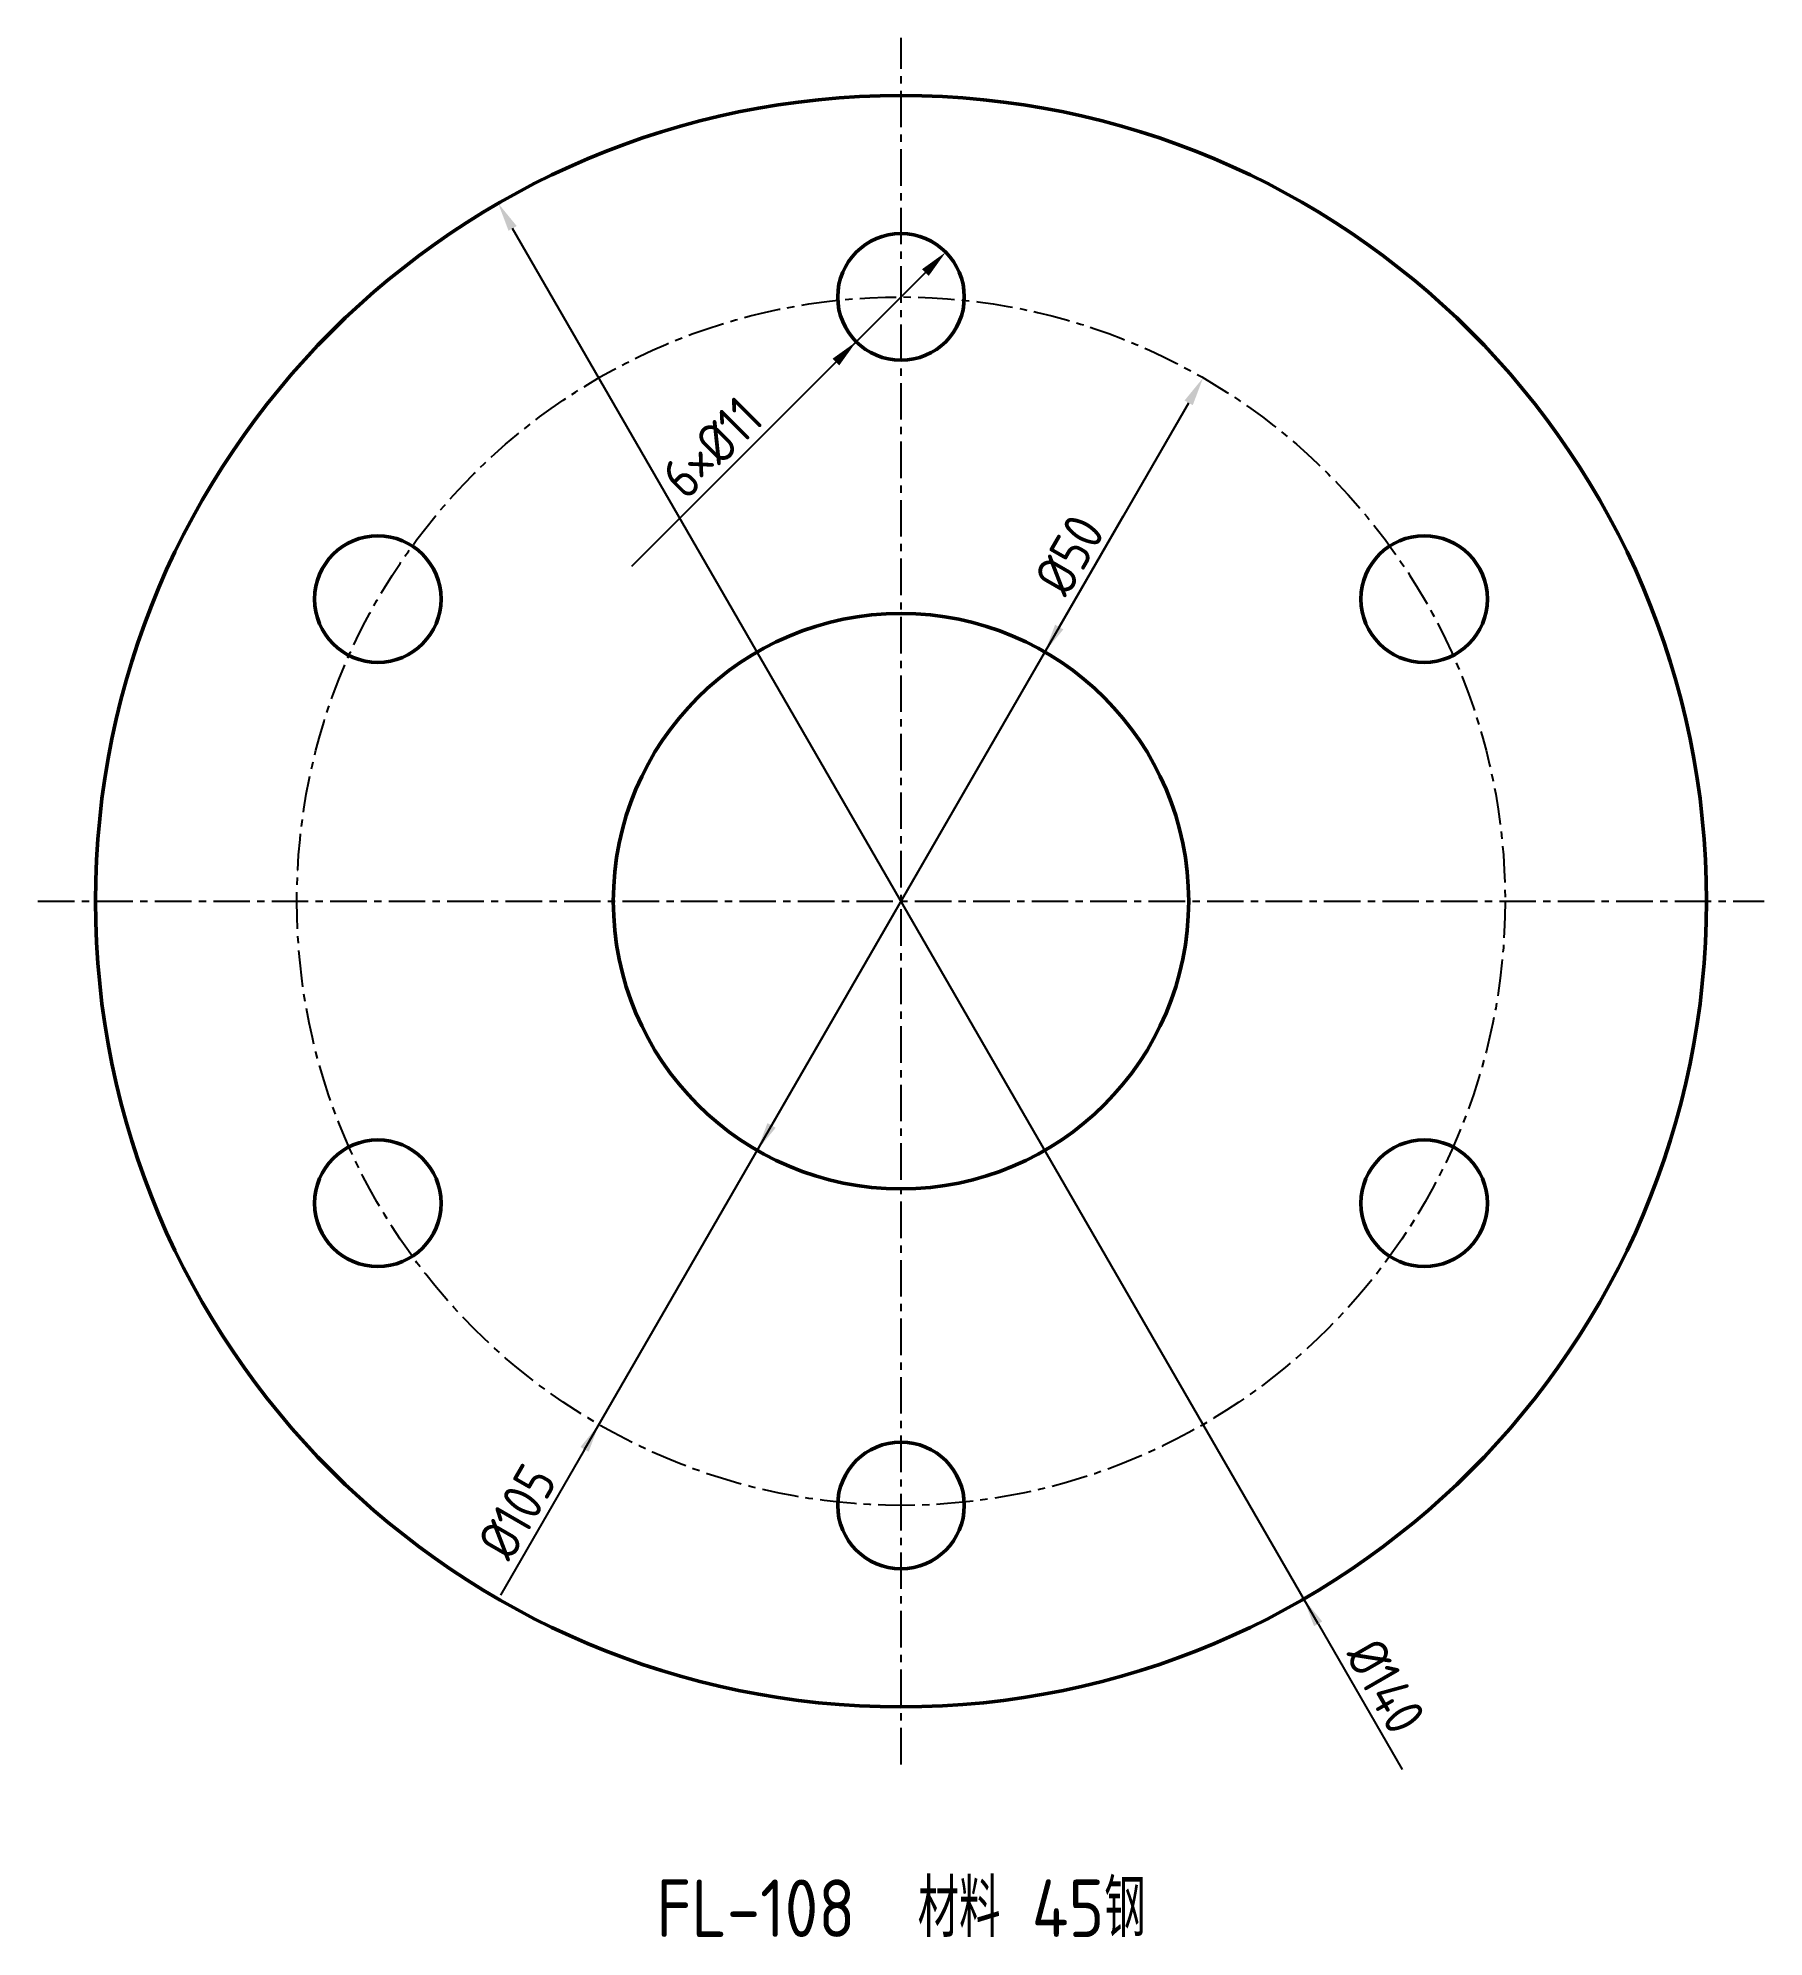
# Model space of a CAD drawing. Header units: millimetres. Extents: x -75 to 75, y -90 to 75.
import ezdxf
from ezdxf.enums import TextEntityAlignment as Align

# ---------------------------------------------------------------- set-up
doc = ezdxf.new("R2010")
doc.units = ezdxf.units.MM
doc.linetypes.add('CENTER', pattern=[5.08, 3.175, -0.635, 0.635, -0.635])
for name, color, linetype, lineweight in [('CENTER', 1, 'CENTER', 25), ('DIM', 3, 'Continuous', 18), ('HOLES', 7, 'Continuous', 50), ('OUTLINE', 7, 'Continuous', 50), ('TEXT', 7, 'Continuous', 25)]:
    doc.layers.add(name, color=color, linetype=linetype, lineweight=lineweight)
doc.styles.add('GB', font='gbenor.shx', dxfattribs={"bigfont": 'gbcbig.shx'})
doc.styles.get("Standard").update_dxf_attribs({"font": 'gbenor.shx', "bigfont": 'gbcbig.shx'})
doc.dimstyles.new('AGENTCAD', dxfattribs={"dimtxt": 3.5, "dimasz": 2.5, "dimexe": 1.25, "dimexo": 0.625, "dimtad": 1, "dimdsep": 46, "dimtxsty": 'Standard', "dimcen": 2.5, "dimazin": 3, "dimtfac": 1, "dimtmove": 0, "dimatfit": 3})

msp = doc.modelspace()

# ---------------------------------------------------------------- linework, layer by layer
at = {"layer": 'CENTER', "linetype": 'CENTER'}
for p, q in [((0, -75), (0, 75)), ((-75, 0), (75, 0))]:
    msp.add_line(p, q, dxfattribs=at)
msp.add_circle((0, 0), 52.5, dxfattribs=at)
at = {"layer": 'HOLES'}
for centre in [(0, 52.5), (-45.466, 26.25), (45.466, 26.25), (-45.466, -26.25), (45.466, -26.25), (0, -52.5)]:
    msp.add_circle(centre, 5.5, dxfattribs=at)
at = {"layer": 'OUTLINE'}
for radius in [70, 25]:
    msp.add_circle((0, 0), radius, dxfattribs=at)

# ---------------------------------------------------------------- texts
at = {"layer": 'TEXT', "style": 'GB'}
msp.add_text('FL-108  材料 45钢', height=5, dxfattribs=at).set_placement((0, -90), align=Align.CENTER)

# ---------------------------------------------------------------- dimensions: what is measured, and where the dimension line sits
at = {"layer": 'DIM'}
for p1, p2 in [((-35, 60.622), (35, -60.622)), ((26.25, 45.466), (-26.25, -45.466)), ((-12.5, -21.651), (12.5, 21.651))]:
    msp.add_diameter_dim_2p(p1=p1, p2=p2, dimstyle='AGENTCAD', dxfattribs=at).render()
msp.add_diameter_dim_2p(p1=(3.889, 56.389), p2=(-3.889, 48.611), text='6×%%C11', dimstyle='AGENTCAD', dxfattribs=at).render()

doc.saveas('drawing.dxf')
